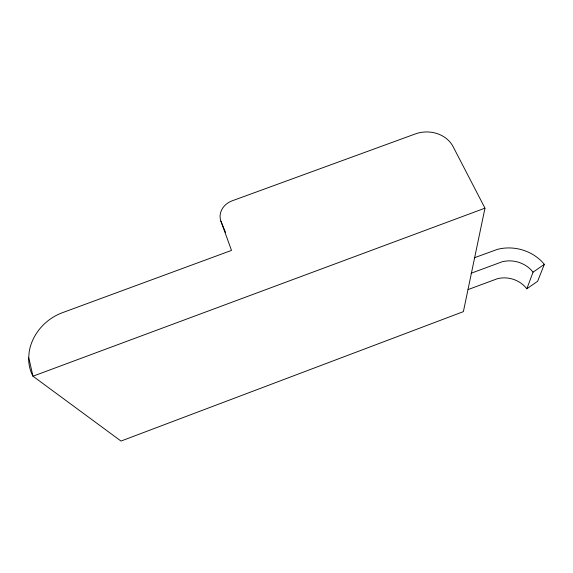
<?xml version="1.0" encoding="UTF-8"?>
<svg xmlns="http://www.w3.org/2000/svg" width="573" height="573" viewBox="0 0 573 573"><rect width="100%" height="100%" fill="white"/><g stroke="black" fill="none" stroke-linecap="round" stroke-linejoin="round"><path stroke-width="0.86" d="M484.973 208.157L463.385 311.633L121.018 441.06L32.969 376.203A46.277 39.981 -39.8 0 1 28.65 358.34L29.166 351.972A46.277 39.981 -39.8 0 1 62.321 312.729L231.506 250.401L220.884 221.128A17.512 15.313 -18.9 0 1 232.029 200.872L415.325 133.932A28.929 24.718 -0.6 0 1 453.071 146.581L484.973 208.157L32.969 376.203L28.714 357.509M468.112 289.558L497.328 278.729A26.279 23.6 14.6 0 1 524.66 286.307L526.838 288.778L533.062 272.154L544.35 264.332L541.499 261.181A42.409 37.797 13.6 0 0 497.543 249.334L474.329 257.778M544.35 264.332L537.632 281.264L526.838 288.778M471.056 273.271L502.12 261.782A27.525 24.532 13.5 0 1 530.777 269.589L533.062 272.154M220.884 221.128L225.619 232.631"/></g></svg>
